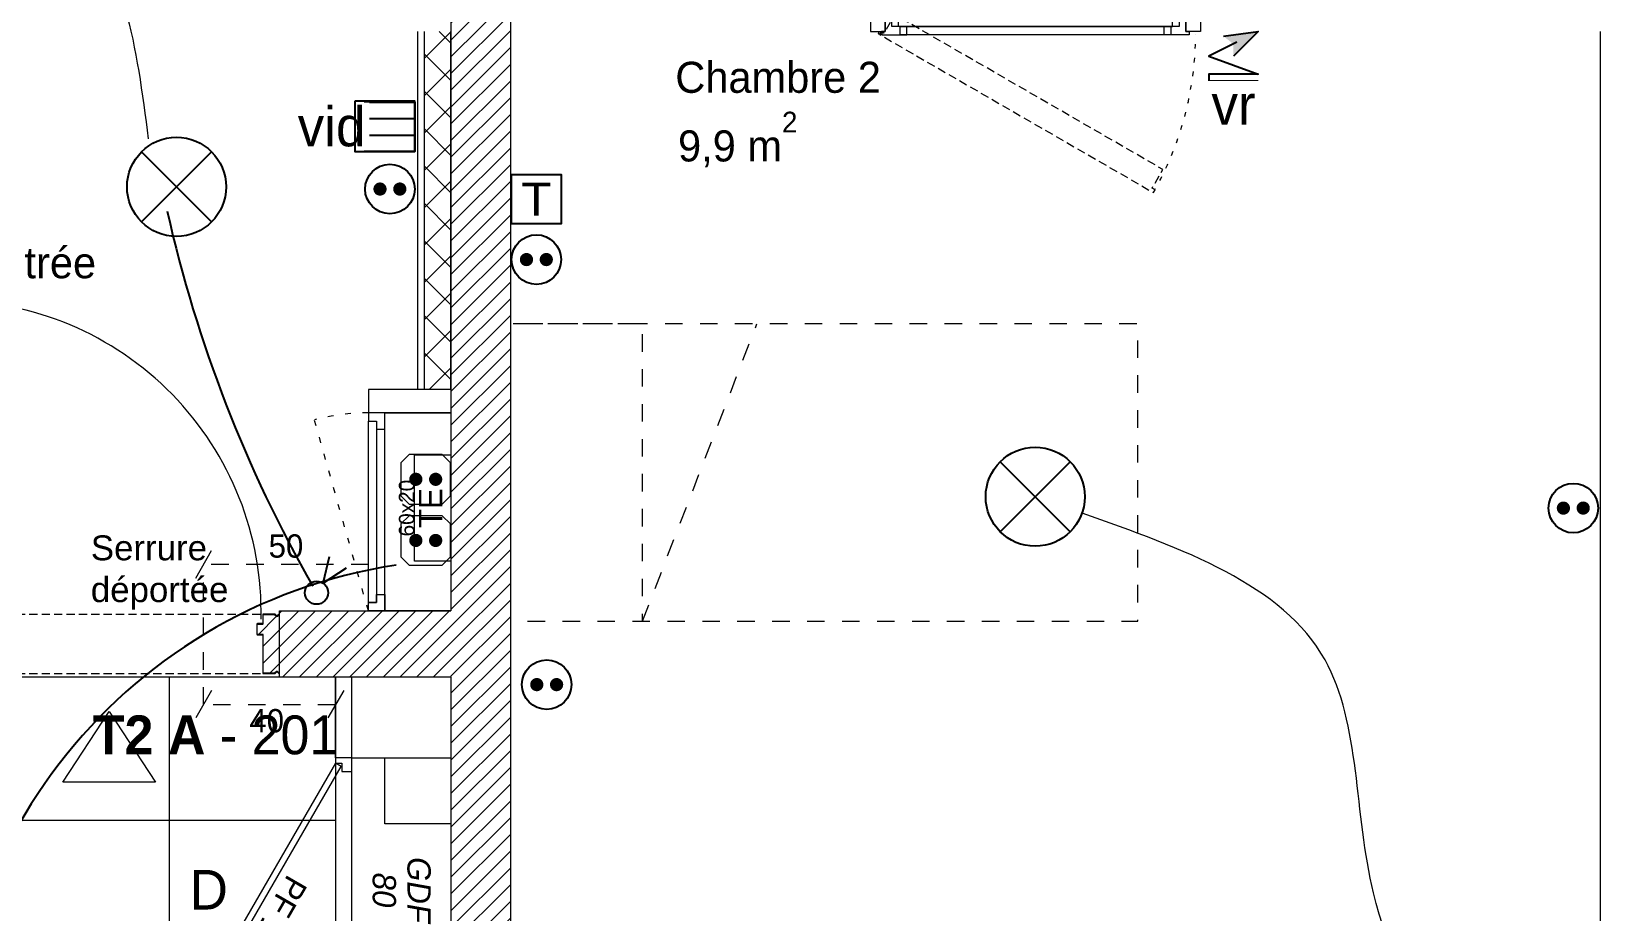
# Model space of a CAD drawing. Header units: centimetres. Extents: x 2738 to 7810, y 2495 to 5758.
# Drawn here: x 5058 to 5533.5, y 4616.8 to 4883.4 of the extents above; entities that cross this region are included whole.
import ezdxf

# ---------------------------------------------------------------- set-up
doc = ezdxf.new("R2010")
doc.units = ezdxf.units.CM
doc.header["$LTSCALE"] = 12.7
doc.header["$PDMODE"] = 1
doc.header["$PDSIZE"] = -2
for name, pattern in [('Style de ligne -11', [0.694444, 0.41656, -0.277884]), ('Style de ligne -12', [0.328084, 0.109361, -0.218723]), ('Style de ligne -13', [0.295276, 0.19685, -0.098425]), ('Style de ligne -5', [0.41656, 0.13885, -0.27771]), ('VW-01', [0.83312, 0.41656, -0.41656])]:
    doc.linetypes.add(name, pattern=pattern)
for name, color, linetype, lineweight in [('B aménagement intérieur', 7, 'Continuous', 5), ('B GÈnÈral', 7, 'Continuous', 5), ('B Général', 7, 'Continuous', 5), ('C ANNOTATIONS-prestations', 7, 'Continuous', 5), ('C ANNOTATIONS-prestations-1', 7, 'Continuous', 5), ('C ANNOTATIONS-texte', 7, 'Continuous', 5), ('C ANNOTATIONS-texte surfaces', 7, 'Continuous', 5), ('prlm-ELEC-CFA', 1, 'Continuous', 25), ('prlm-ELEC-CFO', 1, 'Continuous', 25)]:
    doc.layers.add(name, color=color, linetype=linetype, lineweight=lineweight)
doc.styles.add('Eurostile', font='')
doc.styles.add('Eurostile (bold)', font='')
doc.styles.add('Eurostile (italic)', font='')
doc.styles.add('Helvetica Neue Thin', font='')
doc.styles.add('prlm-elec-cfa', font='comic.ttf', dxfattribs={"height": 12})
doc.styles.add('prlm-elec-cfo', font='comic.ttf', dxfattribs={"height": 12})
doc.styles.get('Eurostile').set_extended_font_data('Eurostile')
doc.styles.get('Eurostile (bold)').set_extended_font_data('Eurostile', bold=True)
doc.styles.get('Eurostile (italic)').set_extended_font_data('Eurostile', italic=True)
doc.styles.get('Helvetica Neue Thin').set_extended_font_data('Helvetica Neue Thin')
pattern_1 = [(45, (0, 0), (2.4253472, -2.6458333), [])]

# ---------------------------------------------------------------- blocks, each defined once
blk = doc.blocks.new('70.150 EDF')
at = {"layer": 'B Général', "color": 154, "linetype": 'VW-01', "true_color": 0x0053a6, "flags": 128}
blk.add_lwpolyline([(-35, 75), (35, 75), (35, -75), (-35, -75)], close=True, dxfattribs=at)
at = {"layer": 'B Général', "color": 154, "true_color": 0x0053a6, "insert": (24.95, -41.8), "char_height": 7.059, "attachment_point": 5, "rotation": 90, "line_spacing_factor": 0.894142, "style": 'Eurostile (italic)'}
blk.add_mtext('70x150 EDF', dxfattribs=at)
blk = doc.blocks.new('Groupe-14-1')
at = {"layer": 'B Général', "flags": 128}
for points in [[(-65.63, 90), (-25.63, 90), (-25.63, 60), (-65.63, 60)], [(-65.63, 55), (-63.96, 55), (-63.96, 57), (-61.5, 57), (-61.5, 60), (-65.63, 60), (-65.63, 60), (-65.63, 60), (-65.63, 55.71), (-65.63, 55.71)], [(-25.63, 55), (-27.3, 55), (-27.3, 57), (-29.76, 57), (-29.76, 60), (-25.63, 60), (-25.63, 60), (-25.63, 60), (-25.63, 55.71), (-25.63, 55.71)], [(-63.96, 55), (-28.7, 34.64), (-27.7, 36.37), (-62.96, 56.73)]]:
    blk.add_lwpolyline(points, close=True, dxfattribs=at)
at = {"layer": 'B Général', "color": 7, "linetype": 'Style de ligne -13', "lineweight": 5}
blk.add_arc((-109.57, 56.15), 83.95, 346.4625, 359.2185, dxfattribs=at)
at = {"layer": 'B Général', "color": 7, "insert": (-45.63, 75), "char_height": 7.059, "attachment_point": 5, "line_spacing_factor": 0.894142, "style": 'Eurostile (italic)'}
blk.add_mtext('FT\\P40*30', dxfattribs=at)
at = {"layer": 'C ANNOTATIONS-prestations', "insert": (-57.08, 64.09), "char_height": 7.059, "attachment_point": 1, "rotation": 330, "line_spacing_factor": 0.894142, "style": 'Eurostile'}
blk.add_mtext('PF 1/2h', dxfattribs=at)
blk = doc.blocks.new('Groupe-15-1')
at = {"layer": 'B Général', "flags": 128}
for points in [[(172.37, 90), (212.37, 90), (212.37, 60), (172.37, 60)], [(172.37, 55), (174.04, 55), (174.04, 57), (176.5, 57), (176.5, 60), (172.37, 60), (172.37, 60), (172.37, 60), (172.37, 55.71), (172.37, 55.71)], [(212.37, 55), (210.7, 55), (210.7, 57), (208.24, 57), (208.24, 60), (212.37, 60), (212.37, 60), (212.37, 60), (212.37, 55.71), (212.37, 55.71)], [(174.04, 55), (209.3, 34.64), (210.3, 36.37), (175.04, 56.73)]]:
    blk.add_lwpolyline(points, close=True, dxfattribs=at)
at = {"layer": 'B Général', "color": 7, "linetype": 'Style de ligne -13', "lineweight": 5}
blk.add_arc((128.43, 56.15), 83.95, 346.4625, 359.2185, dxfattribs=at)
at = {"layer": 'B Général', "color": 7, "insert": (192.37, 75), "char_height": 7.059, "attachment_point": 5, "line_spacing_factor": 0.894142, "style": 'Eurostile (italic)'}
blk.add_mtext('SG\\P40', dxfattribs=at)
at = {"layer": 'C ANNOTATIONS-prestations', "insert": (180.92, 64.09), "char_height": 7.059, "attachment_point": 1, "rotation": 330, "line_spacing_factor": 0.894142, "style": 'Eurostile'}
blk.add_mtext('PF 1/2h', dxfattribs=at)
blk = doc.blocks.new('GT BAT A (2D)')
at = {"layer": 'B Général', "color": 7, "linetype": 'Continuous', "lineweight": 13}
for p, q in [((-70.63, 90), (-70.63, 55)), ((-65.63, 90), (-65.63, 55)), ((-25.63, 90), (-25.63, 55)), ((-20.63, 90), (-20.63, 55)), ((79.37, 90), (79.37, 55)), ((84.37, 90), (84.37, 55)), ((167.37, 90), (167.37, 55)), ((172.37, 90), (172.37, 55))]:
    blk.add_line(p, q, dxfattribs=at)
at = {"layer": 'B Général', "color": 7, "linetype": 'Continuous', "lineweight": 5}
for p, q in [((-70.63, 90), (-70.63, 55)), ((-70.63, 90), (-65.63, 90)), ((-65.63, 90), (-65.63, 55)), ((-25.63, 90), (-25.63, 55)), ((-25.63, 90), (-20.63, 90)), ((-20.63, 90), (-20.63, 55)), ((79.37, 90), (79.37, 55)), ((79.37, 90), (84.37, 90)), ((84.37, 90), (84.37, 55)), ((167.37, 90), (167.37, 55)), ((167.37, 90), (172.37, 90)), ((172.37, 90), (172.37, 55)), ((-70.63, 55), (-65.63, 55)), ((-25.63, 55), (-20.63, 55)), ((79.37, 55), (84.37, 55)), ((167.37, 55), (172.37, 55))]:
    blk.add_line(p, q, dxfattribs=at)
at = {"layer": 'B Général', "flags": 128}
for points in [[(-150.63, 90), (-70.63, 90), (-70.63, 60), (-150.63, 60)], [(-20.63, 90), (79.37, 90), (79.37, 60), (-20.63, 60)], [(84.37, 90), (167.37, 90), (167.37, 60), (84.37, 60)], [(-150.63, 55), (-148.96, 55), (-148.96, 57), (-146.5, 57), (-146.5, 60), (-150.63, 60), (-150.63, 60), (-150.63, 60), (-150.63, 55.71), (-150.63, 55.71)], [(-70.63, 55), (-72.3, 55), (-72.3, 57), (-74.76, 57), (-74.76, 60), (-70.63, 60), (-70.63, 60), (-70.63, 60), (-70.63, 55.71), (-70.63, 55.71)], [(-20.63, 55), (-18.96, 55), (-18.96, 57), (-16.5, 57), (-16.5, 60), (-20.63, 60), (-20.63, 60), (-20.63, 60), (-20.63, 55.71), (-20.63, 55.71)], [(79.37, 55), (77.7, 55), (77.7, 57), (75.24, 57), (75.24, 60), (79.37, 60), (79.37, 60), (79.37, 60), (79.37, 55.71), (79.37, 55.71)], [(84.37, 55), (86.04, 55), (86.04, 57), (88.5, 57), (88.5, 60), (84.37, 60), (84.37, 60), (84.37, 60), (84.37, 55.71), (84.37, 55.71)], [(167.37, 55), (165.7, 55), (165.7, 57), (163.24, 57), (163.24, 60), (167.37, 60), (167.37, 60), (167.37, 60), (167.37, 55.71), (167.37, 55.71)], [(-148.96, 55), (-82.28, 16.5), (-81.28, 18.23), (-147.96, 56.73)], [(-18.96, 54.72), (62.75, 7.54), (63.91, 9.56), (-17.8, 56.73)], [(86.04, 55), (155.03, 15.17), (156.03, 16.9), (87.04, 56.73)]]:
    blk.add_lwpolyline(points, close=True, dxfattribs=at)
at = {"layer": 'B Général', "color": 7, "linetype": 'Style de ligne -13', "lineweight": 5}
for centre, start in [((-156.24, 56.15), 330.7815), ((-5.82, 56.15), 324.5562), ((81.76, 56.15), 330.7815)]:
    blk.add_arc(centre, 83.95, start, 359.2185, dxfattribs=at)
at = {"layer": 'B Général', "color": 7}
for name in ['Groupe-14-1', 'Groupe-15-1']:
    blk.add_blockref(name, (0, 0), dxfattribs=at)
at = {"layer": 'B Général'}
blk.add_blockref('70.150 EDF', (132.37, -15), dxfattribs=at)
at = {"layer": 'B Général', "color": 7, "char_height": 7.059, "attachment_point": 5, "line_spacing_factor": 0.894142, "style": 'Eurostile (italic)'}
for s, insert in [('GDF\\P80', (-110.59, 75.04)), ('EF\\P100', (22.41, 75.04)), ('EDF\\P73+10', (127.41, 75.04))]:
    blk.add_mtext(s, dxfattribs=dict(at, insert=insert))
at = {"layer": 'C ANNOTATIONS-prestations', "char_height": 7.059, "attachment_point": 1, "rotation": 330, "line_spacing_factor": 0.894142, "style": 'Eurostile'}
for insert in [(-112.08, 46.77), (17.92, 46.77), (122.92, 46.77)]:
    blk.add_mtext('PF 1/2h', dxfattribs=dict(at, insert=insert))
blk = doc.blocks.new('F 100x170 (allège pleine + VR')
at = {"layer": 'B Général', "color": 7, "linetype": 'Continuous', "lineweight": 35}
for p, q in [((-50, 7), (-50, -9)), ((50, 7), (50, -9))]:
    blk.add_line(p, q, dxfattribs=at)
at = {"layer": 'B Général'}
blk.add_line((45, 9), (-45, 9), dxfattribs=at)
at = {"layer": 'B Général', "color": 7, "linetype": 'Style de ligne -13', "lineweight": 5, "flags": 128}
blk.add_lwpolyline([(-35.69, 65.82), (-36.19, 64.95), (-35.32, 64.45), (-38.57, 58.82), (42.63, 11.94), (45.88, 17.57), (46.75, 17.07), (47.25, 17.93)], close=True, dxfattribs=at)
at = {"layer": 'B Général', "lineweight": 5, "flags": 128}
for points in [[(-43, 10.5), (-43, 9), (-50, 9), (-50, 17), (-45.5, 17), (-45.5, 10.5)], [(-43.5, 15.5), (43.5, 15.5), (43.5, 13), (-43.5, 13)], [(-41, 18), (41, 18), (41, 15.5), (-41, 15.5)], [(43, 10.5), (43, 9), (50, 9), (50, 17), (45.5, 17), (45.5, 10.5)], [(-41, 13), (41, 13), (41, 10.5), (-41, 10.5)], [(-50, 9), (-50, 5), (-45.5, 5), (-45.5, 6), (-48, 6), (-48, 8), (-45.5, 8), (-45.5, 9)], [(50, 9), (50, 5), (45.5, 5), (45.5, 6), (48, 6), (48, 8), (45.5, 8), (45.5, 9)]]:
    blk.add_lwpolyline(points, close=True, dxfattribs=at)
at = {"layer": 'B Général', "color": 7, "linetype": 'Continuous', "lineweight": 5, "flags": 128}
for points in [[(-39, 15.5), (-41.5, 15.5), (-41.5, 13), (-39, 13), (-39, 10.5), (-45.5, 10.5), (-45.5, 17), (-46.5, 17), (-46.5, 18), (-39, 18)], [(39, 15.5), (41.5, 15.5), (41.5, 13), (39, 13), (39, 10.5), (45.5, 10.5), (45.5, 17), (46.5, 17), (46.5, 18), (39, 18)]]:
    blk.add_lwpolyline(points, close=True, dxfattribs=at)
at = {"layer": 'B Général', "color": 7, "linetype": 'Style de ligne -11', "lineweight": 5, "flags": 128}
blk.add_lwpolyline([(-50, 9), (50, 9), (50, -11), (-50, -11)], close=True, dxfattribs=at)
at = {"layer": 'B Général', "lineweight": 13, "flags": 128}
blk.add_lwpolyline([(-50, -9), (-50, -17), (50, -17), (50, -9)], dxfattribs=at)
at = {"layer": 'B Général'}
blk.add_circle((47, 17.5), 0.5, dxfattribs=at)
at = {"layer": 'B Général', "color": 7, "linetype": 'Style de ligne -12', "lineweight": 5}
blk.add_arc((49, 17.5), 97.5, 150.2938, 179.7062, dxfattribs=at)
at = {"layer": 'B Général', "color": 7, "insert": (-23.11, 2.65), "char_height": 7.059, "attachment_point": 1, "line_spacing_factor": 0.894142, "style": 'Eurostile'}
blk.add_mtext('F.A.B + VR', dxfattribs=at)
at = {"layer": 'C ANNOTATIONS-prestations', "rotation": 360, "line_spacing_factor": 0.894142}
for s, insert, char_height, attachment_point, style in [('8', (-41.34, -4.77), 9.41, 1, 'Eurostile (bold)'), ('100x170', (0, -7.82), 7.059, 2, 'Eurostile')]:
    blk.add_mtext(s, dxfattribs=dict(at, insert=insert, char_height=char_height, attachment_point=attachment_point, style=style))
blk = doc.blocks.new('xi.PTCE')
at = {"layer": 'prlm-ELEC-CFO', "color": 0}
for points in [[(-10.61, 10.61), (10.61, -10.61)], [(10.61, 10.61), (-10.61, -10.61)]]:
    blk.add_lwpolyline(points, dxfattribs=at)
at = {"layer": 'prlm-ELEC-CFO', "color": 0, "linetype": 'ByBlock'}
blk.add_circle((0, 0), 15, dxfattribs=at)
blk = doc.blocks.new('xi.VV')
at = {"layer": 'prlm-ELEC-CFO', "color": 0}
blk.add_lwpolyline([(6.95, 3.42), (0.01, -1.13), (1.91, 6.95)], dxfattribs=at)
blk.add_circle((-2, -4), 3.5, dxfattribs=at)
blk = doc.blocks.new('xi.VID')
at = {"layer": 'prlm-ELEC-CFA', "color": 0, "linetype": 'ByBlock', "lineweight": -2, "flags": 128}
blk.add_lwpolyline([(-7.5, 7.5), (7.5, 7.5), (7.5, -7.5), (-7.5, -7.5)], close=True, dxfattribs=at)
at = {"layer": 'prlm-ELEC-CFA', "color": 0}
for points in [[(-7.5, 2.5), (7.5, 2.5)], [(-7.5, -2.5), (7.5, -2.5)]]:
    blk.add_lwpolyline(points, dxfattribs=at)
blk = doc.blocks.new('xi.PC')
at = {"color": 0, "lineweight": 5}
blk.add_wipeout([(-7.5, -7.5), (7.5, -7.5), (7.5, 7.5), (-7.5, 7.5)], dxfattribs=at).dxf.layer = 'prlm-ELEC-CFO'
at = {"layer": 'prlm-ELEC-CFO', "color": 0, "linetype": 'ByBlock', "lineweight": 5, "const_width": 2}
for points in [[(-4, 0, 1), (-2, 0, 1)], [(2, 0, 1), (4, 0, 1)]]:
    blk.add_lwpolyline(points, format="xyb", close=True, dxfattribs=at)
at = {"layer": 'prlm-ELEC-CFO', "color": 0, "linetype": 'ByBlock', "lineweight": -2}
blk.add_circle((0, 0), 7.5, dxfattribs=at)
blk = doc.blocks.new('xi.PCGTL')
at = {"layer": 'prlm-ELEC-CFO', "color": 0, "lineweight": 0}
blk.add_lwpolyline([(-7.5, -5), (-5, -7.5), (5, -7.5), (7.5, -5), (7.5, 5), (5, 7.5), (-5, 7.5), (-7.5, 5)], close=True, dxfattribs=at)
at = {"layer": 'prlm-ELEC-CFO', "color": 0, "linetype": 'ByBlock', "lineweight": 5, "const_width": 2}
for points in [[(-4, 0, 1), (-2, 0, 1)], [(2, 0, 1), (4, 0, 1)]]:
    blk.add_lwpolyline(points, format="xyb", close=True, dxfattribs=at)
blk = doc.blocks.new('Lit 90.190')
at = {"layer": 'B Général', "color": 7, "linetype": 'VW-01', "lineweight": 5}
blk.add_line((45, 54.99), (-45, 20.35), dxfattribs=at)
at = {"layer": 'B Général', "linetype": 'VW-01', "flags": 128}
for points in [[(-45, 95), (45, 95), (45, -95), (-45, -95)], [(-45, 95), (45, 95), (45, 54.99), (-45, 54.99)]]:
    blk.add_lwpolyline(points, close=True, dxfattribs=at)
blk = doc.blocks.new('xi.TEL')
at = {"layer": 'prlm-ELEC-CFA', "color": 0, "linetype": 'ByBlock', "lineweight": -2, "flags": 128}
blk.add_lwpolyline([(-7.5, 7.5), (7.5, 7.5), (7.5, -7.5), (-7.5, -7.5)], close=True, dxfattribs=at)
at = {"layer": 'prlm-ELEC-CFA', "color": 0, "linetype": 'ByBlock', "insert": (0, 0), "char_height": 10, "width": 11.36, "attachment_point": 5}
blk.add_mtext('{\\fVerdana|b0|i0|c0|p34;T}', dxfattribs=at)
blk = doc.blocks.new('xi.VR')
at = {"layer": 'prlm-ELEC-CFO', "lineweight": 5}
blk.add_hatch(color=0, dxfattribs=at).paths.add_polyline_path([(-3, 6), (-0.1, 3.7), (0, 0), (7.5, 7.5)])
at = {"layer": 'prlm-ELEC-CFO', "color": 0}
for points in [[(-3, 6), (7.5, 7.5), (0, 0)], [(0.95, 4.23), (-7.5, 0), (7.5, -5.5), (-7.5, -5.5), (-7.5, -7.5), (7.5, -7.5)]]:
    blk.add_lwpolyline(points, dxfattribs=at)
blk = doc.blocks.new('Groupe-1')
at = {"layer": 'B Général', "flags": 128}
for points in [[(-31.46, -5.77), (-31.46, -0.77), (-28.96, -0.77), (-28.96, -3.27), (-26.46, -3.27), (-26.46, -5.77)], [(26.04, -0.77), (26.04, -3.27), (-28.96, -3.27), (-28.96, -0.77)], [(28.54, -5.77), (28.54, -0.77), (26.04, -0.77), (26.04, -3.27), (23.54, -3.27), (23.54, -5.77)]]:
    blk.add_lwpolyline(points, close=True, dxfattribs=at)
blk = doc.blocks.new('TE')
at = {"layer": 'B Général', "color": 7, "linetype": 'Style de ligne -5', "lineweight": 5}
blk.add_line((-31.46, -0.77), (26.39, 15.56), dxfattribs=at)
at = {"layer": 'B Général', "flags": 128}
blk.add_lwpolyline([(28.54, -5.77), (28.54, -25.77), (-31.46, -25.77), (-31.46, -5.77)], close=True, dxfattribs=at)
at = {"layer": 'B Général', "color": 7, "flags": 128}
blk.add_lwpolyline([(15.79, -14.77), (15.79, -25.77), (-16.46, -25.77), (-16.46, -14.77)], close=True, dxfattribs=at)
at = {"layer": 'B Général', "color": 7, "linetype": 'Style de ligne -5', "lineweight": 5}
blk.add_arc((-34.54, -0.77), 63.08, 359.9968, 14.9984, dxfattribs=at)
at = {"layer": 'B Général', "color": 7}
blk.add_blockref('Groupe-1', (0, 0), dxfattribs=at)
at = {"layer": 'B Général', "insert": (-0.34, -16.07), "char_height": 7.059, "width": 32.25, "attachment_point": 2, "line_spacing_factor": 0.894142, "style": 'Eurostile'}
blk.add_mtext('TE ', dxfattribs=at)
at = {"layer": 'C ANNOTATIONS-prestations', "insert": (-0.34, -14.77), "char_height": 4.706, "width": 32.25, "attachment_point": 8, "line_spacing_factor": 0.894142, "style": 'Eurostile'}
blk.add_mtext('60x20', dxfattribs=at)

msp = doc.modelspace()

# ---------------------------------------------------------------- hatches: boundary and pattern name
at = {"layer": 'B GÈnÈral', "linetype": 'Continuous', "lineweight": 5}
h = msp.add_hatch(dxfattribs=at)
h.set_pattern_fill('50_BETON', style=0, pattern_type=2)
h.set_pattern_definition(pattern_1)
h.paths.add_polyline_path([(5185.04, 4300.39), (5203.04, 4300.39), (5203.04, 4893.39), (5185.04, 4893.39)])
at = {"layer": 'B GÈnÈral', "linetype": 'Continuous', "lineweight": 5, "true_color": 0x808080}
h = msp.add_hatch(dxfattribs=at)
h.set_pattern_fill('02_ISOLANT', color=8, angle=90, style=0, pattern_type=2)
h.set_pattern_definition([(135, (4792.9616, 5045.581), (-5.65685, -5.65685), []), (225, (4792.9616, 5045.581), (-5.65685, 5.65685), [])])
h.paths.add_polyline_path([(5177.04, 4774.89), (5185.04, 4774.89), (5185.04, 4883.39), (5177.04, 4883.39)])
at = {"layer": 'B GÈnÈral', "linetype": 'Continuous', "lineweight": 5}
h = msp.add_hatch(dxfattribs=at)
h.set_pattern_fill('50_BETON', style=0, pattern_type=2)
h.set_pattern_definition(pattern_1)
h.paths.add_polyline_path([(5185.04, 4687.89), (5185.04, 4707.89), (5133.16, 4707.89), (5133.16, 4687.89)])
h = msp.add_hatch(dxfattribs=at)
h.set_pattern_fill('50_BETON', style=0, pattern_type=2)
h.set_pattern_definition(pattern_1)
edge = h.paths.add_edge_path()
edge.add_line((5133.16, 4688.94), (5132.5, 4689.52))
edge.add_line((5132.5, 4689.52), (5132.49, 4689.52))
edge.add_arc((5132.36, 4689.37), 0.2, 48.9909, 131.0091)
edge.add_line((5132.23, 4689.52), (5132.22, 4689.52))
edge.add_line((5132.22, 4689.52), (5131.66, 4689.03))
edge.add_line((5131.66, 4689.03), (5131.66, 4689.03))
edge.add_arc((5131.63, 4689.07), 0.05, 270, 311.0091, ccw=False)
edge.add_line((5131.63, 4689.02), (5131.63, 4689.02))
edge.add_line((5131.63, 4689.02), (5128.26, 4689.02))
edge.add_line((5128.26, 4689.02), (5128.26, 4689.02))
edge.add_arc((5128.26, 4689.06), 0.0435, 180, 270, ccw=False)
edge.add_line((5128.21, 4689.06), (5128.21, 4700.58))
edge.add_arc((5128.04, 4700.58), 0.174, 0, 90)
edge.add_line((5128.04, 4700.76), (5128.01, 4700.76))
edge.add_line((5128.01, 4700.76), (5126.46, 4700.76))
edge.add_line((5126.46, 4700.76), (5126.46, 4700.76))
edge.add_arc((5126.46, 4700.8), 0.0435, 180, 270, ccw=False)
edge.add_line((5126.41, 4700.8), (5126.41, 4703.85))
edge.add_arc((5126.46, 4703.85), 0.0435, 90, 180, ccw=False)
edge.add_line((5126.46, 4703.89), (5126.46, 4703.89))
edge.add_line((5126.46, 4703.89), (5128.01, 4703.89))
edge.add_line((5128.01, 4703.89), (5128.04, 4703.89))
edge.add_arc((5128.04, 4704.06), 0.174, 270, 360)
edge.add_line((5128.21, 4704.06), (5128.21, 4706.71))
edge.add_arc((5128.26, 4706.71), 0.0435, 90, 180, ccw=False)
edge.add_line((5128.26, 4706.76), (5128.26, 4706.76))
edge.add_line((5128.26, 4706.76), (5131.63, 4706.76))
edge.add_line((5131.63, 4706.76), (5131.63, 4706.76))
edge.add_arc((5131.63, 4706.71), 0.05, 48.9909, 90, ccw=False)
edge.add_line((5131.66, 4706.75), (5131.66, 4706.75))
edge.add_line((5131.66, 4706.75), (5132.22, 4706.26))
edge.add_line((5132.22, 4706.26), (5132.23, 4706.25))
edge.add_arc((5132.36, 4706.4), 0.2, 228.9909, 306.9033)
edge.add_line((5132.48, 4706.24), (5132.49, 4706.25))
edge.add_line((5132.49, 4706.25), (5133, 4706.7))
edge.add_line((5133, 4706.7), (5133, 4706.7))
edge.add_line((5133, 4706.7), (5133.16, 4706.84))
edge.add_line((5133.16, 4706.84), (5133.16, 4688.94))
at = {"layer": 'C ANNOTATIONS-prestations-1', "linetype": 'Continuous', "lineweight": 9, "true_color": 0x989898}
h = msp.add_hatch(dxfattribs=at)
h.set_pattern_fill('DALETTES TERRASSE 50X50', color=252, scale=1.406016, style=0, pattern_type=2)
h.set_pattern_definition([(0, (4678, 4152.39), (4e-15, -70.3008), []), (-90, (4678, 4152.39), (70.3008, 0), [])])
h.paths.add_polyline_path([(4337.44, 3228.48), (4207.44, 3228.48), (4207.44, 4282.39), (4659.96, 4282.39), (4659.96, 4330.39), (5019.96, 4330.39), (5019.96, 4687.89), (5150.07, 4687.89), (5150.04, 4282.39), (5611.96, 4282.39), (5611.96, 4152.39), (4337.44, 4152.39)])

# ---------------------------------------------------------------- linework, layer by layer
at = {"layer": 'B aménagement intérieur', "color": 7, "linetype": 'Continuous', "lineweight": 13}
msp.add_line((5533.04, 4883.39), (5533.04, 4499.39), dxfattribs=at)
at = {"layer": 'B aménagement intérieur', "color": 7, "linetype": 'Continuous', "lineweight": 5}
msp.add_line((5533.04, 4883.39), (5533.04, 4499.39), dxfattribs=at)
at = {"layer": 'B Général', "color": 7, "linetype": 'Continuous', "lineweight": 18}
for p, q in [((5185.04, 4893.39), (5185.04, 4707.89)), ((5203.04, 4893.39), (5203.04, 4300.39)), ((5133.16, 4707.89), (5185.04, 4707.89)), ((5133.16, 4687.89), (5185.04, 4687.89)), ((5185.04, 4687.89), (5185.04, 4300.39))]:
    msp.add_line(p, q, dxfattribs=at)
at = {"layer": 'B Général', "color": 7, "linetype": 'Continuous', "lineweight": 5}
for p, q in [((5185.04, 4893.39), (5185.04, 4707.89)), ((5203.04, 4893.39), (5203.04, 4300.39)), ((5175.04, 4774.89), (5175.04, 4883.39)), ((5177.04, 4774.89), (5177.04, 4883.39)), ((5185.04, 4774.89), (5185.04, 4883.39)), ((5185.04, 4774.89), (5160.04, 4774.89)), ((5160.04, 4774.89), (5160.04, 4767.89)), ((5185.04, 4767.89), (5160.04, 4767.89)), ((5133.16, 4707.89), (5185.04, 4707.89)), ((5133.16, 4687.89), (5133.16, 4707.89)), ((5133.16, 4687.89), (5150.07, 4687.89)), ((5150.07, 4663.39), (5150.07, 4687.89)), ((5155.07, 4687.89), (5185.04, 4687.89)), ((5155.07, 4663.39), (5155.07, 4687.89)), ((5185.04, 4687.89), (5185.04, 4300.39)), ((5155.07, 4663.39), (5150.07, 4663.39))]:
    msp.add_line(p, q, dxfattribs=at)
at = {"layer": 'B Général', "color": 7, "linetype": 'Continuous', "lineweight": 13}
for p, q in [((5175.04, 4774.89), (5175.04, 4883.39)), ((5185.04, 4774.89), (5185.04, 4883.39)), ((5185.04, 4774.89), (5175.04, 4774.89)), ((5150.07, 4663.39), (5150.07, 4687.89)), ((5155.07, 4663.39), (5155.07, 4687.89))]:
    msp.add_line(p, q, dxfattribs=at)
at = {"layer": 'B Général', "linetype": 'Style de ligne -13', "lineweight": 5}
for p, q in [((5034.86, 4706.89), (5128.26, 4706.89)), ((5034.86, 4688.89), (5128.26, 4688.89))]:
    msp.add_line(p, q, dxfattribs=at)
at = {"layer": 'B Général', "color": 49, "linetype": 'Continuous', "lineweight": 5}
for p, q in [((5067.56, 4656.04), (5081.56, 4677.39)), ((5081.56, 4677.39), (5095.56, 4656.04)), ((5095.56, 4656.04), (5067.56, 4656.04))]:
    msp.add_line(p, q, dxfattribs=at)
at = {"layer": 'B Général', "linetype": 'Continuous', "lineweight": 5, "flags": 128}
msp.add_lwpolyline([(5128.06, 4706.71), (5128.06, 4704.06, -0.414214), (5128.02, 4704.02), (5128.01, 4704.02), (5126.46, 4704.02), (5126.44, 4704.02, 0.414214), (5126.26, 4703.85), (5126.26, 4700.8, 0.414214), (5126.44, 4700.63), (5126.46, 4700.63), (5128.01, 4700.63), (5128.02, 4700.63, -0.414214), (5128.06, 4700.58), (5128.06, 4689.06, 0.414214), (5128.24, 4688.89), (5128.26, 4688.89), (5131.63, 4688.89), (5131.63, 4688.89, 0.18087), (5131.77, 4688.94), (5131.77, 4688.94), (5132.32, 4689.42), (5132.33, 4689.43, -0.373975), (5132.39, 4689.43), (5132.39, 4689.42), (5133.06, 4688.85), (5133.16, 4688.94), (5132.5, 4689.52), (5132.49, 4689.52, 0.373975), (5132.23, 4689.52), (5132.22, 4689.52), (5131.66, 4689.03), (5131.66, 4689.03, -0.18087), (5131.63, 4689.02), (5131.63, 4689.02), (5128.26, 4689.02), (5128.26, 4689.02, -0.414214), (5128.21, 4689.06), (5128.21, 4700.58, 0.414214), (5128.04, 4700.76), (5128.01, 4700.76), (5126.46, 4700.76), (5126.46, 4700.76, -0.414214), (5126.41, 4700.8), (5126.41, 4703.85, -0.414214), (5126.46, 4703.89), (5126.46, 4703.89), (5128.01, 4703.89), (5128.04, 4703.89, 0.414214), (5128.21, 4704.06), (5128.21, 4706.71, -0.414214), (5128.26, 4706.76), (5128.26, 4706.76), (5131.63, 4706.76), (5131.63, 4706.76, -0.18087), (5131.66, 4706.75), (5131.66, 4706.75), (5132.22, 4706.26), (5132.23, 4706.25, 0.353689), (5132.48, 4706.24), (5132.49, 4706.25), (5133, 4706.7), (5133, 4706.7), (5133.16, 4706.84), (5133.06, 4706.93), (5132.44, 4706.4, -0.385556), (5132.33, 4706.35), (5132.32, 4706.35), (5131.77, 4706.84), (5131.77, 4706.84, 0.18087), (5131.63, 4706.89), (5131.63, 4706.89), (5128.26, 4706.89), (5128.24, 4706.89, 0.414214)], format="xyb", close=True, dxfattribs=at)
at = {"layer": 'B Général', "color": 7, "linetype": 'Continuous', "lineweight": 18, "flags": 128}
msp.add_lwpolyline([(5185.04, 4663.39), (5185.04, 4643.39), (5165.04, 4643.39), (5165.04, 4663.39)], close=True, dxfattribs=at)
at = {"layer": 'B Général', "color": 7, "linetype": 'Continuous', "lineweight": 5}
msp.add_arc((5033.06, 4707.39), 94.5, 358.7677, 90, dxfattribs=at)
at = {"layer": 'B Général', "linetype": 'Continuous', "lineweight": 5}
msp.add_point((5170.04, 4658.39), dxfattribs=at)
at = {"layer": 'C ANNOTATIONS-prestations', "color": 1, "linetype": 'Continuous', "lineweight": 5, "true_color": 0xff1711}
for p, q in [((5112.48, 4726.06), (5107.66, 4717.71)), ((5112.57, 4683.79), (5107.75, 4675.44)), ((5152.57, 4683.79), (5147.75, 4675.44))]:
    msp.add_line(p, q, dxfattribs=at)
at = {"layer": 'C ANNOTATIONS-prestations', "color": 1, "linetype": 'VW-01', "lineweight": 5, "true_color": 0xff0000}
for p, q in [((5110.07, 4679.46), (5110.07, 4721.89)), ((5160.08, 4721.89), (5110.07, 4721.89)), ((5150.07, 4679.46), (5110.07, 4679.46))]:
    msp.add_line(p, q, dxfattribs=at)
at = {"layer": 'C ANNOTATIONS-prestations', "color": 7, "linetype": 'Continuous', "lineweight": 5, "flags": 128}
msp.add_lwpolyline([(4337.44, 3228.48), (4207.44, 3228.48), (4207.44, 4282.39), (4659.96, 4282.39), (4659.96, 4330.39), (5019.96, 4330.39), (5019.96, 4687.89), (5150.07, 4687.89), (5150.04, 4282.39), (5611.96, 4282.39), (5611.96, 4152.39), (4337.44, 4152.39)], close=True, dxfattribs=at)
at = {"layer": 'prlm-ELEC-CFO'}
msp.add_arc((5496.36, 4917.87), 407.07, 192.6246, 209.8321, dxfattribs=at)
at = {"layer": 'prlm-ELEC-CFO', "lineweight": 13}
for points in [[(5012.76, 4923.31), (5069.76, 4917.37), (5093.38, 4850.84)], [(5521.01, 4534.61), (5464.38, 4622.44), (5449.74, 4693.01), (5376.13, 4737.52)]]:
    msp.add_spline(points, degree=3, dxfattribs=at)

# ---------------------------------------------------------------- block references
at = {"layer": 'B aménagement intérieur', "color": 7, "xscale": -1, "rotation": 90}
msp.add_blockref('Lit 90.190', (5298.04, 4749.78), dxfattribs=at)
at = {"layer": 'B Général', "color": 7}
for name, p, rotation in [('F 100x170 (allège pleine + VR', (5362.05, 4900.39), 180), ('TE', (5159.27, 4739.35), 90.0000000000904), ('GT BAT A (2D)', (5095.04, 4512.76), 270)]:
    msp.add_blockref(name, p, dxfattribs=dict(at, rotation=rotation))
at = {"layer": 'prlm-ELEC-CFA'}
for name, p in [('xi.VID', (5166.56, 4854.5)), ('xi.TEL', (5210.91, 4832.57))]:
    msp.add_blockref(name, p, dxfattribs=at)
at = {"layer": 'prlm-ELEC-CFO'}
for name, p in [('xi.VR', (5422.02, 4875.9)), ('xi.PTCE', (5101.96, 4836.31)), ('xi.PCGTL', (5177.41, 4747.73)), ('xi.PTCE', (5361.97, 4742.46)), ('xi.PCGTL', (5177.41, 4729.21)), ('xi.VV', (5146.34, 4717.39))]:
    msp.add_blockref(name, p, dxfattribs=at)

# ---------------------------------------------------------------- texts
at = {"layer": 'C ANNOTATIONS-prestations', "color": 1, "true_color": 0xff1711, "char_height": 7.059, "attachment_point": 2, "line_spacing_factor": 0.894142, "style": 'Eurostile'}
for s, insert in [('50', (5135.08, 4731.06)), ('40', (5129.25, 4678.15))]:
    msp.add_mtext(s, dxfattribs=dict(at, insert=insert))
at = {"layer": 'C ANNOTATIONS-prestations', "color": 1, "true_color": 0xff1711, "insert": (5075.99, 4730.75), "char_height": 7.5551, "width": 48.6084, "attachment_point": 1, "line_spacing_factor": 1.004203, "style": 'Helvetica Neue Thin'}
msp.add_mtext('Serrure déportée', dxfattribs=at)
at = {"layer": 'C ANNOTATIONS-texte', "char_height": 9.412, "attachment_point": 8, "line_spacing_factor": 0.894142, "style": 'Eurostile'}
for s, insert in [('Chambre 2', (5284.11, 4864.65)), ('Entrée', (5059.05, 4808.48))]:
    msp.add_mtext(s, dxfattribs=dict(at, insert=insert))
at = {"layer": 'C ANNOTATIONS-texte', "color": 7, "lineweight": 30, "insert": (5113.76, 4676.21), "char_height": 11.765, "width": 72.3397, "attachment_point": 2, "line_spacing_factor": 0.894142, "style": 'Eurostile (bold)'}
msp.add_mtext('T2 A{\\fEurostile|b0|i0|c0|p0; - 201}', dxfattribs=at)
at = {"layer": 'C ANNOTATIONS-texte surfaces', "insert": (5271.88, 4859.06), "char_height": 9.412, "attachment_point": 2, "line_spacing_factor": 0.894142, "style": 'Eurostile'}
msp.add_mtext('9,9 m{\\H0.6667x;\\S2^ ;}', dxfattribs=at)

# ---------------------------------------------------------------- next in the draw order: block references
at = {"layer": 'prlm-ELEC-CFO'}
for p in [(5166.56, 4835.64), (5210.91, 4814.28), (5524.9, 4739.01), (5214.03, 4685.55)]:
    msp.add_blockref('xi.PC', p, dxfattribs=at)

# ---------------------------------------------------------------- next in the draw order: texts
at = {"layer": 'prlm-ELEC-CFA', "lineweight": 20, "insert": (5148.89, 4854.5), "char_height": 12, "attachment_point": 5, "line_spacing_factor": 0.8, "style": 'prlm-elec-cfa', "bg_fill": 3, "box_fill_scale": 1.1, "bg_fill_color": 256, "bg_fill_transparency": 0}
msp.add_mtext('vid', dxfattribs=at)
at = {"layer": 'prlm-ELEC-CFO', "lineweight": 20, "char_height": 12, "line_spacing_factor": 0.8, "style": 'prlm-elec-cfo', "bg_fill": 3, "bg_fill_color": 256, "bg_fill_transparency": 0}
for s, insert, attachment_point, box_fill_scale in [('vr', (5422.02, 4861.18), 5, 1.1), ('D', (5111.72, 4629.43), 2, 0.95)]:
    msp.add_mtext(s, dxfattribs=dict(at, insert=insert, attachment_point=attachment_point, box_fill_scale=box_fill_scale))

# ---------------------------------------------------------------- next in the draw order: linework, layer by layer
at = {"layer": 'prlm-ELEC-CFO'}
msp.add_lwpolyline([(5156.02, 4862.33), (5174.05, 4862.33), (5174.05, 4846.91), (5156.02, 4846.91)], close=True, dxfattribs=at)
msp.add_arc((5192.14, 4564.94), 158.57, 98.602, 186.307, dxfattribs=at)

doc.saveas('drawing.dxf')
